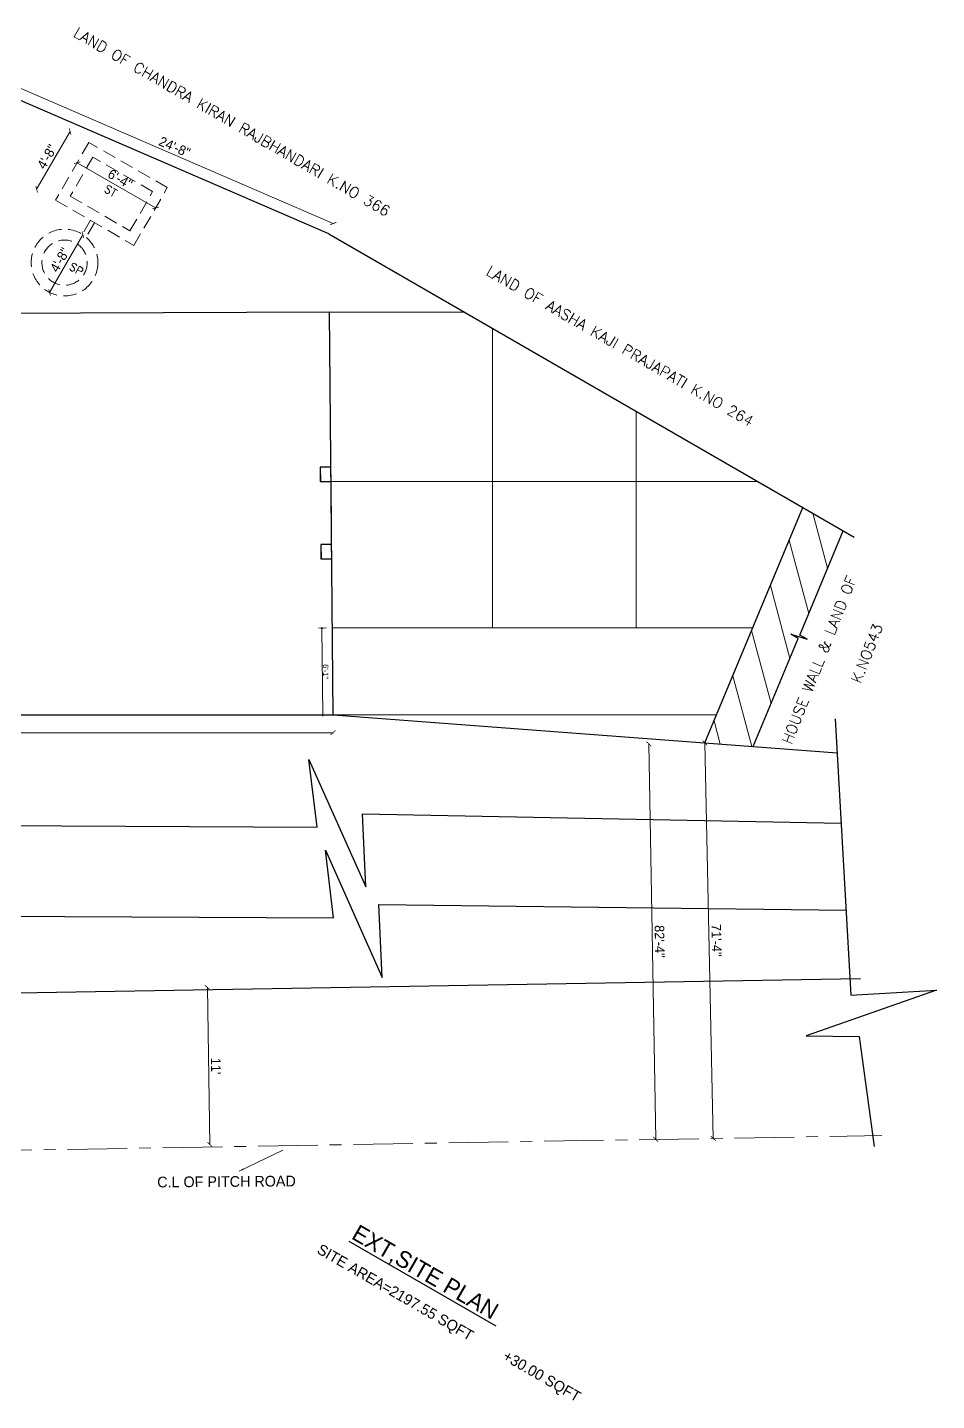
# Model space of a CAD drawing. Header units: inches. Extents: x 6873 to 34015, y -4436 to 8204.
# Drawn here: x 24800 to 25563, y -4436 to -3283 of the extents above; entities that cross this region are included whole.
import ezdxf

# ---------------------------------------------------------------- set-up
doc = ezdxf.new("R2010")
doc.units = ezdxf.units.IN
doc.header["$LTSCALE"] = 5
doc.header["$MEASUREMENT"] = 0
doc.linetypes.add('CENTER', pattern=[2, 1.25, -0.25, 0.25, -0.25])
doc.linetypes.add('HIDDEN', pattern=[0.375, 0.25, -0.125])
doc.layers.add('A-WALL', color=7, linetype='Continuous', lineweight=9)
doc.layers.add('HATCH', color=253, linetype='Continuous', lineweight=0)
for name, color, linetype in [('DIM', 5, 'Continuous'), ('TEXT', 6, 'Continuous'), ('WALL', 7, 'Continuous')]:
    doc.layers.add(name, color=color, linetype=linetype)
doc.layers.add('dim line', color=7, linetype='Continuous', lineweight=15, true_color=0xfab2b2)
doc.styles.add('ROMANS', font='romans.shx', dxfattribs={"width": 0.8})
doc.styles.get("Standard").update_dxf_attribs({"font": 'arial.ttf'})
doc.styles.add('tt', font='stylu.ttf', dxfattribs={"height": 8})
doc.dimstyles.new('Copy(2) of STANDARD', dxfattribs={"dimtxt": 2, "dimasz": 4, "dimexe": 0, "dimexo": 0, "dimgap": 2, "dimtad": 1, "dimdec": 0, "dimzin": 0, "dimdsep": 46, "dimlunit": 3, "dimtxsty": 'tt', "dimblk": 'ARCHTICK', "dimcen": 0.0505, "dimse1": 1, "dimse2": 1, "dimclrd": 5, "dimclre": 5, "dimclrt": 7, "dimadec": 1, "dimazin": 0, "dimtm": 1e-09, "dimtfac": 1, "dimtdec": 0, "dimtofl": 0, "dimtmove": 1, "dimatfit": 3, "dimfxl": 1, "dimtolj": 2, "dimtzin": 0, "dimlwd": 13, "dimarcsym": 0})
doc.dimstyles.new('Standard$0', dxfattribs={"dimtxt": 6, "dimasz": 4, "dimexe": 3, "dimexo": 6, "dimgap": 3, "dimtad": 1, "dimdec": 1, "dimzin": 0, "dimdsep": 46, "dimlunit": 4, "dimtxsty": 'Standard', "dimcen": 0.09, "dimclrd": 6, "dimclre": 6, "dimclrt": 7, "dimadec": 0, "dimazin": 0, "dimtfac": 1, "dimtdec": 1, "dimtix": 1, "dimtofl": 0, "dimtmove": 1, "dimatfit": 3, "dimfxl": 1, "dimtolj": 1, "dimtzin": 0, "dimlwd": 18, "dimlwe": 18, "dimarcsym": 0})

# ---------------------------------------------------------------- blocks, each defined once
blk = doc.blocks.new('_ArchTick')
at = {"color": 0, "linetype": 'ByBlock', "const_width": 0.15}
blk.add_lwpolyline([(-0.5, -0.5), (0.5, 0.5)], dxfattribs=at)
blk = doc.blocks.new('*D429')
at = {"layer": 'Defpoints', "color": 0, "ltscale": 5, "transparency": 16777216}
for p in [(24781.3, -3339.4), (25052.7, -3456.6), (25056.3, -3448.1)]:
    blk.add_point(p, dxfattribs=at)
at = {"layer": 'DIM', "color": 5, "lineweight": 13, "ltscale": 5, "transparency": 16777216}
blk.add_line((24785, -3330.9), (25056.3, -3448.1), dxfattribs=at)
at = {"layer": 'DIM', "color": 5, "lineweight": 13, "ltscale": 5, "transparency": 16777216, "xscale": 4, "yscale": 4, "zscale": 4}
for p, rotation in [((24785, -3330.9), 156.6336577027969), ((25056.3, -3448.1), 336.6336577027969)]:
    blk.add_blockref('_ArchTick', p, dxfattribs=dict(at, rotation=rotation))
at = {"layer": 'DIM', "color": 7, "ltscale": 5, "transparency": 16777216, "insert": (24923.1, -3383.8), "char_height": 8, "attachment_point": 5, "rotation": 336.6337, "style": 'tt'}
blk.add_mtext('\\A2;24\'-8"', dxfattribs=at)
blk = doc.blocks.new('*D433')
at = {"layer": 'Defpoints', "color": 0, "ltscale": 5, "transparency": 16777216}
for p in [(25368.2, -3884.1), (25326.9, -4216.9), (25374, -4216.1)]:
    blk.add_point(p, dxfattribs=at)
at = {"layer": 'DIM', "color": 5, "lineweight": 13, "ltscale": 5, "transparency": 16777216}
blk.add_line((25321.1, -3884.9), (25326.9, -4216.9), dxfattribs=at)
at = {"layer": 'DIM', "color": 5, "lineweight": 13, "ltscale": 5, "transparency": 16777216, "xscale": 4, "yscale": 4, "zscale": 4}
for p, rotation in [((25321.1, -3884.9), 90.99813009681051), ((25326.9, -4216.9), 270.9981300968105)]:
    blk.add_blockref('_ArchTick', p, dxfattribs=dict(at, rotation=rotation))
at = {"layer": 'DIM', "color": 7, "ltscale": 5, "transparency": 16777216, "insert": (25330.2, -4050.8), "char_height": 8, "attachment_point": 5, "rotation": 270.9981, "style": 'tt'}
blk.add_mtext("\\A2;82'-4''", dxfattribs=at)
blk = doc.blocks.new('*D434')
at = {"layer": 'Defpoints', "color": 0, "ltscale": 5, "transparency": 16777216}
for p in [(24950.6, -4089.4), (24950.6, -4089.4), (24952.8, -4221.4)]:
    blk.add_point(p, dxfattribs=at)
at = {"layer": 'DIM', "color": 5, "lineweight": 13, "ltscale": 5, "transparency": 16777216}
blk.add_line((24952.8, -4221.4), (24950.6, -4089.4), dxfattribs=at)
at = {"layer": 'DIM', "color": 5, "lineweight": 13, "ltscale": 5, "transparency": 16777216, "xscale": 4, "yscale": 4, "zscale": 4}
for p, rotation in [((24950.6, -4089.4), 90.97263443992982), ((24952.8, -4221.4), 270.9726344399298)]:
    blk.add_blockref('_ArchTick', p, dxfattribs=dict(at, rotation=rotation))
at = {"layer": 'DIM', "color": 7, "ltscale": 5, "transparency": 16777216, "insert": (24957.7, -4155.3), "char_height": 8, "attachment_point": 5, "rotation": 270.9726, "style": 'tt'}
blk.add_mtext("\\A2;11'", dxfattribs=at)
blk = doc.blocks.new('*D435')
at = {"layer": 'Defpoints', "color": 0, "ltscale": 5, "transparency": 16777216}
for p in [(25368.2, -3884.1), (25375.2, -4216.1), (25375.2, -4216.1)]:
    blk.add_point(p, dxfattribs=at)
at = {"layer": 'DIM', "color": 5, "lineweight": 13, "ltscale": 5, "transparency": 16777216}
blk.add_line((25368.2, -3884.1), (25375.2, -4216.1), dxfattribs=at)
at = {"layer": 'DIM', "color": 5, "lineweight": 13, "ltscale": 5, "transparency": 16777216, "xscale": 4, "yscale": 4, "zscale": 4}
for p, rotation in [((25368.2, -3884.1), 91.20708684525007), ((25375.2, -4216.1), 271.20708684525)]:
    blk.add_blockref('_ArchTick', p, dxfattribs=dict(at, rotation=rotation))
at = {"layer": 'DIM', "color": 7, "ltscale": 5, "transparency": 16777216, "insert": (25378, -4049.9), "char_height": 8, "attachment_point": 5, "rotation": 271.2071, "style": 'tt'}
blk.add_mtext("\\A2;71'-4''", dxfattribs=at)
blk = doc.blocks.new('*D438')
at = {"layer": 'Defpoints', "color": 0, "ltscale": 5, "transparency": 16777216}
for p in [(24845.6, -3457.2), (24815.8, -3504.6), (24818.1, -3506)]:
    blk.add_point(p, dxfattribs=at)
at = {"layer": 'DIM', "color": 5, "lineweight": 13, "ltscale": 5, "transparency": 16777216}
blk.add_line((24846.1, -3457.5), (24818.1, -3506), dxfattribs=at)
at = {"layer": 'DIM', "color": 5, "lineweight": 13, "ltscale": 5, "transparency": 16777216, "xscale": 4, "yscale": 4, "zscale": 4}
for p, rotation in [((24846.1, -3457.5), 59.97717259332014), ((24818.1, -3506), 239.9771725933201)]:
    blk.add_blockref('_ArchTick', p, dxfattribs=dict(at, rotation=rotation))
at = {"layer": 'DIM', "color": 7, "ltscale": 5, "transparency": 16777216, "insert": (24826.8, -3478.6), "char_height": 8, "attachment_point": 5, "rotation": 59.9772, "style": 'tt'}
blk.add_mtext('\\A2;4\'-8"', dxfattribs=at)
blk = doc.blocks.new('*D441')
at = {"layer": 'Defpoints', "color": 0, "ltscale": 5, "transparency": 16777216}
for p in [(24851.1, -3379.9), (24807.3, -3419.3), (24823.1, -3428.4)]:
    blk.add_point(p, dxfattribs=at)
at = {"layer": 'DIM', "color": 5, "lineweight": 13, "ltscale": 5, "transparency": 16777216}
blk.add_line((24835.4, -3370.8), (24807.3, -3419.3), dxfattribs=at)
at = {"layer": 'DIM', "color": 5, "lineweight": 13, "ltscale": 5, "transparency": 16777216, "xscale": 4, "yscale": 4, "zscale": 4}
for p, rotation in [((24835.4, -3370.8), 59.97717259332014), ((24807.3, -3419.3), 239.9771725933201)]:
    blk.add_blockref('_ArchTick', p, dxfattribs=dict(at, rotation=rotation))
at = {"layer": 'DIM', "color": 7, "ltscale": 5, "transparency": 16777216, "insert": (24816, -3392), "char_height": 8, "attachment_point": 5, "rotation": 59.9772, "style": 'tt'}
blk.add_mtext('\\A2;4\'-8"', dxfattribs=at)
blk = doc.blocks.new('*D442')
at = {"layer": 'Defpoints', "color": 0, "ltscale": 5, "transparency": 16777216}
for p in [(24836.6, -3405.1), (24902.4, -3443.1), (24907.1, -3435)]:
    blk.add_point(p, dxfattribs=at)
at = {"layer": 'DIM', "color": 5, "lineweight": 13, "ltscale": 5, "transparency": 16777216}
blk.add_line((24841.3, -3397), (24907.1, -3435), dxfattribs=at)
at = {"layer": 'DIM', "color": 5, "lineweight": 13, "ltscale": 5, "transparency": 16777216, "xscale": 4, "yscale": 4, "zscale": 4}
for p, rotation in [((24841.3, -3397), 149.9771725932873), ((24907.1, -3435), 329.9771725932873)]:
    blk.add_blockref('_ArchTick', p, dxfattribs=dict(at, rotation=rotation))
at = {"layer": 'DIM', "color": 7, "ltscale": 5, "transparency": 16777216, "insert": (24877.3, -3410.7), "char_height": 8, "attachment_point": 5, "rotation": 329.9772, "style": 'tt'}
blk.add_mtext('\\A2;6\'-4"', dxfattribs=at)
blk = doc.blocks.new('*D447')
at = {"layer": 'Defpoints', "color": 0, "ltscale": 5, "transparency": 16777216}
for p in [(24480.1, -3860.6), (25056.1, -3860.6), (25056.1, -3875.5)]:
    blk.add_point(p, dxfattribs=at)
at = {"layer": 'DIM', "color": 5, "lineweight": 13, "ltscale": 5, "transparency": 16777216}
blk.add_line((24480.1, -3875.5), (25056.1, -3875.5), dxfattribs=at)
at = {"layer": 'DIM', "color": 5, "lineweight": 13, "ltscale": 5, "transparency": 16777216, "xscale": 4, "yscale": 4, "zscale": 4, "rotation": 180}
blk.add_blockref('_ArchTick', (24480.1, -3875.5), dxfattribs=at)
at = {"layer": 'DIM', "color": 5, "lineweight": 13, "ltscale": 5, "transparency": 16777216, "xscale": 4, "yscale": 4, "zscale": 4}
blk.add_blockref('_ArchTick', (25056.1, -3875.5), dxfattribs=at)
at = {"layer": 'DIM', "color": 7, "ltscale": 5, "transparency": 16777216, "insert": (24768.1, -3869.3), "char_height": 8, "attachment_point": 5, "style": 'tt'}
blk.add_mtext("\\A2;48'", dxfattribs=at)
blk = doc.blocks.new('C1a')
at = {"color": 1, "ltscale": 5}
for p, q in [((18657.7, 4625.8), (18648.7, 4625.8)), ((18648.7, 4625.8), (18648.8, 4613.8)), ((18657.8, 4613.8), (18657.7, 4625.8)), ((18648.8, 4613.8), (18657.8, 4613.8))]:
    blk.add_line(p, q, dxfattribs=at)
blk = doc.blocks.new('oblique')
at = {"color": 0, "lineweight": -2}
blk.add_line((0.25, 0.25), (-0.25, -0.25), dxfattribs=at)
at = {"layer": 'dim line', "lineweight": 9}
for p, q in [((-0.4375, 0), (0.4375, 0)), ((0, 0.4375), (0, -0.4375))]:
    blk.add_line(p, q, dxfattribs=at)
blk = doc.blocks.new('*D517')
at = {"layer": 'A-WALL', "color": 47, "lineweight": 0, "ltscale": 5, "transparency": 16777216}
for p, q in [((25050.5, -3787.6), (25043.8, -3787.7)), ((25051.1, -3860.6), (25044.4, -3860.7))]:
    blk.add_line(p, q, dxfattribs=at)
at = {"layer": 'A-WALL', "color": 33, "lineweight": 0, "ltscale": 5, "transparency": 16777216}
blk.add_line((25046.8, -3787.7), (25047.4, -3860.7), dxfattribs=at)
at = {"layer": 'Defpoints', "color": 0, "ltscale": 5, "transparency": 16777216}
for p in [(25055.5, -3787.6), (25047.4, -3860.7), (25056.1, -3860.6)]:
    blk.add_point(p, dxfattribs=at)
at = {"layer": 'A-WALL', "color": 33, "lineweight": 0, "ltscale": 5, "transparency": 16777216, "xscale": 2, "yscale": 2, "zscale": 2}
for p, rotation in [((25046.8, -3787.7), 90.48576269155161), ((25047.4, -3860.7), 270.4857626915516)]:
    blk.add_blockref('oblique', p, dxfattribs=dict(at, rotation=rotation))
at = {"layer": 'A-WALL', "color": 7, "ltscale": 5, "transparency": 16777216, "insert": (25049.9, -3824.2), "char_height": 4.5, "attachment_point": 5, "rotation": 270.4858}
blk.add_mtext('\\A1;6\'-1"', dxfattribs=at)
blk = doc.blocks.new('_OBLIQUE')
at = {"color": 0, "linetype": 'ByBlock'}
blk.add_line((-0.5, -0.5), (0.5, 0.5), dxfattribs=at)

msp = doc.modelspace()

# ---------------------------------------------------------------- hatches: boundary and pattern name
at = {"layer": 'HATCH', "ltscale": 5}
h = msp.add_hatch(dxfattribs=at)
h.set_pattern_fill('ANSI31', color=256, scale=200, angle=59.97717, style=0)
h.set_pattern_definition([(104.97717, (-1047.17, -5895.29), (-24.150722, -6.460855), [])])
h.paths.add_polyline_path([(25446.56, -3796.43), (25440.32, -3792.83), (25453.95, -3797.07), (25447.77, -3793.5), (25484.18, -3705.98), (25450.42, -3686.47), (25368.22, -3884.05), (25408.84, -3887.1)])
h.paths.add_polyline_path([(25440.31, -3775.96), (25424.57, -3813.8), (25412.91, -3808.95), (25428.65, -3771.1)], flags=24)

# ---------------------------------------------------------------- linework, layer by layer
at = {"layer": 'A-WALL', "ltscale": 5}
for p, q in [((25053.23, -3522.61), (25166.88, -3522.61)), ((25189.98, -3535.96), (25189.98, -3787.6)), ((25310.48, -3605.6), (25310.48, -3787.6)), ((25054.43, -3664.61), (25412.6, -3664.61)), ((25055.48, -3787.6), (25408.34, -3787.6)), ((25056.1, -3860.6), (25377.97, -3860.6))]:
    msp.add_line(p, q, dxfattribs=at)
for points in [[(25053.23, -3522.61), (24674.73, -3523.8), (24499.74, -3826.6), (24480.1, -3860.6), (25056.1, -3860.6)], [(25450.42, -3686.47), (25412.6, -3664.61), (25054.43, -3664.61), (25055.48, -3787.6), (25408.34, -3787.6)]]:
    msp.add_lwpolyline(points, close=True, dxfattribs=at)
at = {"layer": 'HATCH', "linetype": 'HIDDEN', "ltscale": 9}
for p, q in [((24852.49, -3445.4), (24845.65, -3457.23)), ((24855.95, -3447.4), (24848.89, -3459.61))]:
    msp.add_line(p, q, dxfattribs=at)
at = {"layer": 'HATCH', "linetype": 'CENTER', "ltscale": 8}
msp.add_line((24513.27, -4230.72), (25516.63, -4213.69), dxfattribs=at)
at = {"layer": 'HATCH', "linetype": 'HIDDEN', "ltscale": 9}
for points in [[(24823.13, -3428.43), (24888.93, -3466.46), (24916.95, -3417.97), (24851.15, -3379.95)], [(24835.42, -3425.14), (24885.64, -3454.16), (24904.65, -3421.26), (24854.43, -3392.24)]]:
    msp.add_lwpolyline(points, close=True, dxfattribs=at)
for radius in [28, 19]:
    msp.add_circle((24830.72, -3480.91), radius, dxfattribs=at)
at = {"layer": 'WALL', "ltscale": 5}
for p, q in [((25052.67, -3456.62), (24781.3, -3339.37)), ((25052.67, -3456.62), (25450.42, -3686.47)), ((25053.23, -3522.61), (24674.73, -3523.8)), ((25056.1, -3860.6), (25053.23, -3522.61)), ((25368.22, -3884.05), (25450.42, -3686.47)), ((25450.42, -3686.47), (25493.43, -3711.32)), ((25447.77, -3793.5), (25484.18, -3705.98)), ((25408.84, -3887.1), (25446.56, -3796.43)), ((25440.32, -3792.83), (25453.95, -3797.07)), ((25446.56, -3796.43), (25440.32, -3792.83)), ((25453.95, -3797.07), (25447.77, -3793.5)), ((24480.1, -3860.6), (25056.1, -3860.6)), ((25056.1, -3860.6), (25479.29, -3892.39)), ((25035.89, -3897.86), (25083.5, -4004.84)), ((25042.77, -3954.82), (25035.89, -3897.86)), ((24427.59, -3951.46), (25042.77, -3954.82)), ((25080.73, -3943.64), (25482.6, -3951.35)), ((25083.5, -4004.84), (25080.73, -3943.64)), ((25056.55, -4031.01), (25049.67, -3974.05)), ((25049.67, -3974.05), (25097.28, -4081.03)), ((25097.28, -4081.03), (25094.51, -4019.83)), ((25094.51, -4019.83), (25486.7, -4024.44)), ((24393.13, -4027.39), (25056.55, -4031.01)), ((24414.37, -4100.38), (25498.93, -4081.97))]:
    msp.add_line(p, q, dxfattribs=at)
at = {"layer": 'WALL', "color": 2, "linetype": 'ByBlock', "ltscale": 5}
for points in [[(25045.33, -3652.63), (25045.43, -3664.63), (25054.43, -3664.61), (25054.33, -3652.61)], [(25045.88, -3717.63), (25045.98, -3729.63), (25054.99, -3729.61), (25054.88, -3717.61)]]:
    msp.add_lwpolyline(points, close=True, dxfattribs=at)
at = {"layer": 'WALL', "ltscale": 5}
msp.add_lwpolyline([(25477.68, -3863.84), (25490.71, -4095.69), (25562.64, -4091.74), (25453.11, -4129.83), (25497.83, -4130.43), (25510.25, -4222.82)], dxfattribs=at)

# ---------------------------------------------------------------- block references
at = {"layer": 'WALL', "color": 2, "linetype": 'ByBlock', "ltscale": 5, "rotation": 0.1333664264453229}
for p in [(6407.4, -8321.79), (6407.96, -8386.79)]:
    msp.add_blockref('C1a', p, dxfattribs=at)

# ---------------------------------------------------------------- texts
at = {"layer": 'TEXT', "lineweight": 9, "style": 'ROMANS'}
for s, height, rotation, p in [('LAND OF CHANDRA KIRAN RAJBHANDARI K.NO 366', 9, 329.97717, (24837.38, -3290.52)), ('ST', 6.72, 329.97717, (24863.26, -3421.07)), ('SP', 6.72, 329.97717, (24833.89, -3486.21)), ('LAND OF AASHA KAJI PRAJAPATI K.NO 264', 9, 329.97717, (25183.72, -3490.66)), ('HOUSE WALL & LAND OF          ', 9, 68.52093, (25440.79, -3885.92)), ('          K.NO543', 9, 68.52093, (25474.36, -3897.16))]:
    msp.add_text(s, height=height, rotation=rotation, dxfattribs=at).set_placement(p)
at = {"layer": 'TEXT', "lineweight": 70, "style": 'tt'}
for s, rotation, p in [('C.L OF PITCH ROAD ', 0.43781, (24908.51, -4257.22)), ('SITE AREA=2197.55 SQFT', 329.97717, (25041.8, -4311.92)), ('+30.00 SQFT', 329.97717, (25197.72, -4401.36))]:
    msp.add_text(s, height=9, rotation=rotation, dxfattribs=at).set_placement(p)
at = {"layer": 'TEXT', "linetype": 'ByBlock', "style": 'tt'}
msp.add_text('%%UEXT,SITE PLAN ', height=14, rotation=329.97717, dxfattribs=at).set_placement((25070.65, -4299.78))

# ---------------------------------------------------------------- dimensions: what is measured, and where the dimension line sits
at = {"layer": 'A-WALL', "ltscale": 5}
dim = msp.add_aligned_dim(p1=(25055.48, -3787.6), p2=(25056.1, -3860.6), distance=-8.69, dimstyle='Standard$0', override={"dimtxt": 4.5, "dimasz": 2, "dimexo": 5, "dimgap": 0.5, "dimzin": 12, "dimpost": '\\X', "dimblk": 'oblique', "dimcen": 3, "dimclrd": 33, "dimclre": 47, "dimtfac": 0.5, "dimfxl": 3, "dimlwd": 0, "dimlwe": 0}, dxfattribs=at)
dim.commit()
dim.dimension.update_dxf_attribs({"geometry": '*D517', "text_midpoint": (25049.89, -3824.15)})
at = {"layer": 'DIM', "ltscale": 5}
for p1, p2, distance, picture, middle in [((24781.3, -3339.37), (25052.67, -3456.62), 9.27, '*D429', (24923.11, -3383.81)), ((24480.1, -3860.6), (25056.1, -3860.6), -14.86, '*D447', (24768.1, -3869.28)), ((24952.82, -4221.38), (24950.58, -4089.4), 0, '*D434', (24957.74, -4155.29))]:
    dim = msp.add_aligned_dim(p1=p1, p2=p2, distance=distance, dimstyle='Copy(2) of STANDARD', dxfattribs=at)
    dim.commit()
    dim.dimension.update_dxf_attribs({"geometry": picture, "text_midpoint": middle})
for base, p1, p2, angle, picture, middle in [((24807.33, -3419.3), (24851.15, -3379.95), (24823.13, -3428.43), 59.97717, '*D441', (24815.99, -3391.97)), ((24907.09, -3435.04), (24836.64, -3405.05), (24902.44, -3443.08), 329.97717, '*D442', (24877.28, -3410.67)), ((24818.13, -3505.96), (24845.64, -3457.22), (24815.79, -3504.6), 59.97717, '*D438', (24826.78, -3478.64))]:
    dim = msp.add_linear_dim(base=base, p1=p1, p2=p2, angle=angle, dimstyle='Copy(2) of STANDARD', dxfattribs=at)
    dim.commit()
    dim.dimension.update_dxf_attribs({"geometry": picture, "text_midpoint": middle})
for p2, distance, text, picture, middle in [((25374.01, -4216.11), -47.08, "82'-4''", '*D433', (25330.22, -4050.79)), ((25375.22, -4216.09), 0, "71'-4''", '*D435', (25378, -4049.94))]:
    dim = msp.add_aligned_dim(p1=(25368.22, -3884.05), p2=p2, distance=distance, text=text, dimstyle='Copy(2) of STANDARD', dxfattribs=at)
    dim.commit()
    dim.dimension.update_dxf_attribs({"geometry": picture, "text_midpoint": middle})

# ---------------------------------------------------------------- leaders
msp.add_leader([(24977.16, -4243.61), (25013.88, -4225.86)], dimstyle='Copy(2) of STANDARD', override={"dimgap": 2, "dimtad": 0}, dxfattribs=at)

doc.saveas('drawing.dxf')
